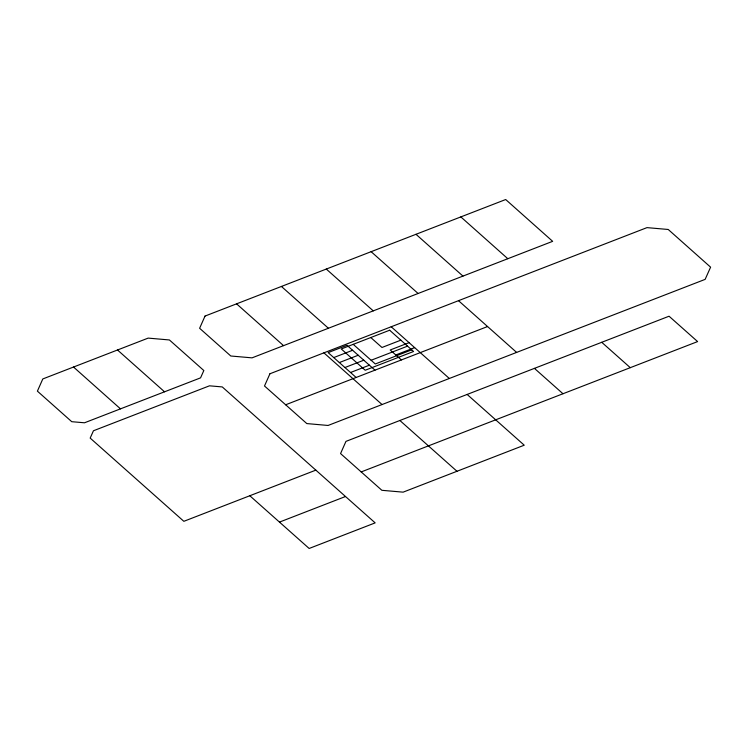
<?xml version="1.0" encoding="UTF-8"?>
<svg xmlns="http://www.w3.org/2000/svg" width="748" height="748" viewBox="0 0 748 748"><rect width="100%" height="100%" fill="white"/><g stroke="black" fill="none" stroke-linecap="round" stroke-linejoin="round"><path stroke-width="1.12" d="M120.475 408.857L84.505 422.788L71.752 421.694L37.4 391.148L42.804 378.946L148.169 338.105L169.413 339.957L203.83 370.531L200.558 377.862L120.475 408.857L73.528 367.034M333.748 357.581L352.607 350.27M339.34 362.556L358.199 355.244M400.834 340.172L381.976 347.483L370.784 337.535M344.931 367.53L363.799 360.218M409.062 342.668L390.194 349.98L401.386 359.928M371.13 360.256L407.548 346.137M350.531 372.504L369.39 365.192M395.795 354.954L414.654 347.642M411.727 349.849L375.3 363.977L353.224 344.342M487.565 326.539L285.652 404.78M315.843 470.137L183.84 521.319L90.181 438.094L93.453 430.764L209.477 385.818L222.259 386.922L375.159 522.88L309.148 548.471L249.813 495.746M361.181 471.932L697.613 341.584L669.058 316.217L345.959 441.376L340.555 453.578L381.873 490.305L403.116 492.156L524.236 445.2L467.135 394.439M279.471 522.104L345.492 496.513M601.738 342.304L630.293 367.679M415.991 234.302L462.956 276.096M534.437 368.371L562.982 393.747M371.13 251.683L418.104 293.487M391.204 326.764L449.333 378.479M281.426 286.456L328.409 328.25M374.982 370.166L347.016 345.296L328.148 352.607L356.123 377.469M323.912 352.85L382.06 404.556M399.871 420.488L456.972 471.277M236.574 303.838L283.548 345.641M117.511 349.989L164.532 391.802M460.852 216.92L507.808 258.714M458.505 300.668L516.625 352.411M326.296 269.074L373.252 310.869M205.027 316.067L199.623 328.269L230.786 356.001L252.039 357.853L552.66 241.333L505.685 199.529L205.027 316.067M269.935 373.766L264.502 385.987L306.811 423.574L328.063 425.462L705.13 279.378L710.6 267.167L668.226 229.477L646.983 227.626L269.935 373.766M389.652 330.223L341.275 348.97L365.202 370.241L413.569 351.485L389.652 330.223"/></g></svg>
